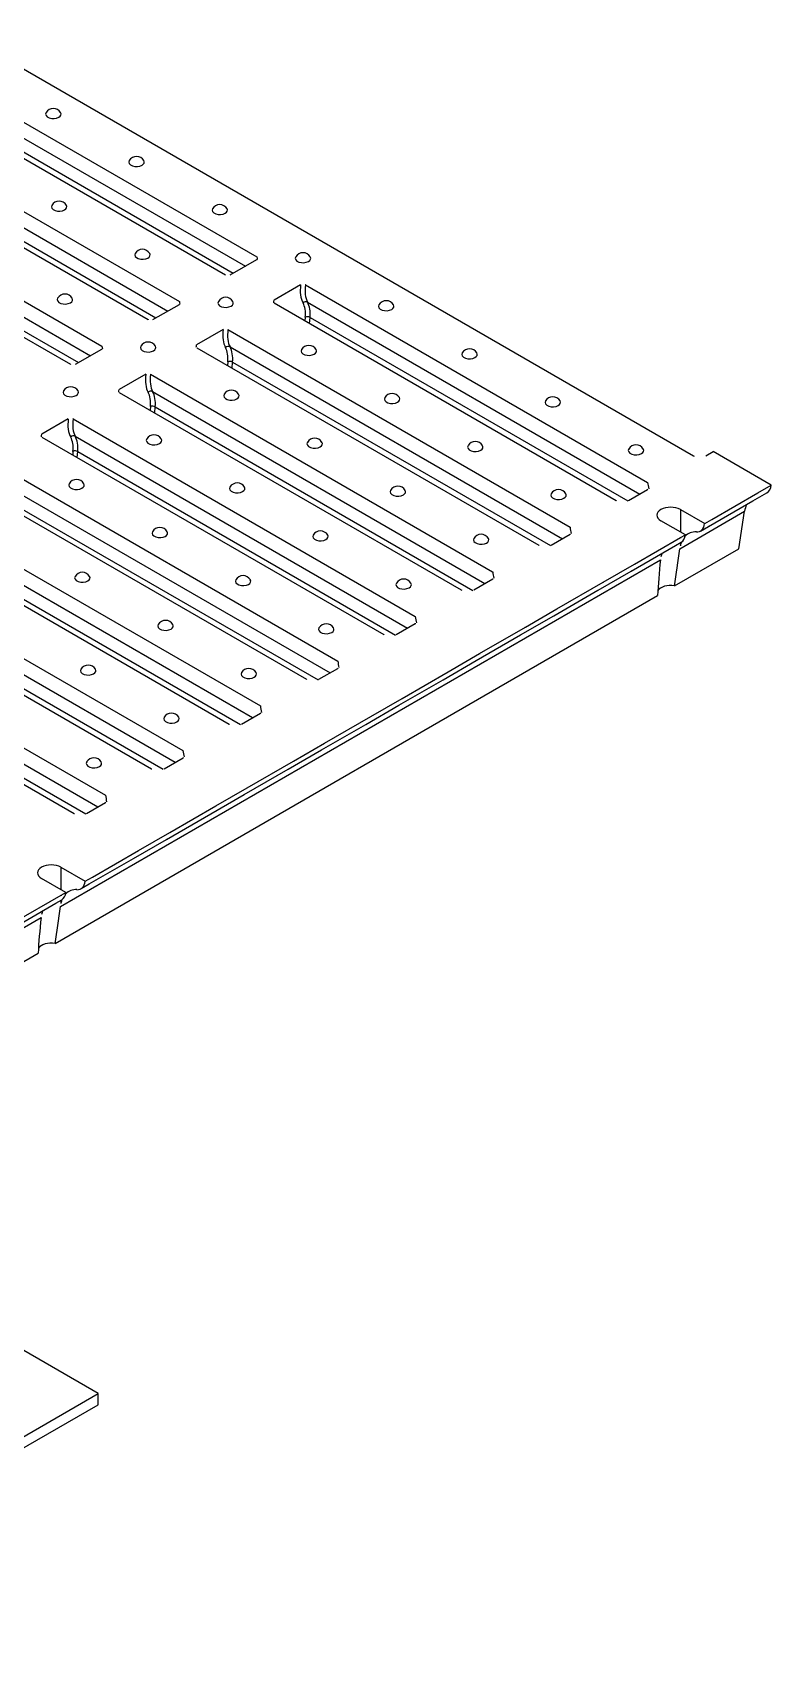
# Paper-space layout 'Layout1' of a CAD drawing. Extents: x -5 to 21.5, y -3 to 17.1.
# Drawn here: x 18.293 to 19.102, y 7.542 to 9.333 of the extents above; entities that cross this region are included whole.
import ezdxf

# ---------------------------------------------------------------- set-up
doc = ezdxf.new("R2010")
doc.units = 0
doc.header["$LTSCALE"] = 0.015748
doc.header["$MEASUREMENT"] = 0
doc.layers.add('Visible Edges', color=7, linetype='Continuous', lineweight=25)

psp = doc.layouts.get("Layout1")

# ---------------------------------------------------------------- linework, layer by layer
at = {"layer": 'Visible Edges', "color": 7, "linetype": 'Continuous', "lineweight": 25}
for p, q in [((18.2141, 9.333), (19.0171, 8.8693)), ((18.1636, 9.3038), (18.5385, 9.0874)), ((18.1292, 9.284), (18.5041, 9.0676)), ((18.1661, 9.2847), (18.5259, 9.077)), ((18.1696, 9.2676), (18.5127, 9.0694)), ((18.0788, 9.2548), (18.4536, 9.0384)), ((18.0444, 9.235), (18.4193, 9.0186)), ((18.0812, 9.2357), (18.441, 9.028)), ((18.0847, 9.2186), (18.4279, 9.0205)), ((17.9939, 9.2058), (18.3688, 8.9894)), ((17.9595, 9.186), (18.3344, 8.9696)), ((17.9964, 9.1868), (18.3562, 8.979)), ((17.9998, 9.1696), (18.343, 8.9715)), ((18.5094, 9.0675), (18.5385, 9.0843)), ((18.5864, 9.0566), (18.5574, 9.0399)), ((18.5918, 9.0566), (18.9666, 8.8402)), ((18.4246, 9.0186), (18.4536, 9.0353)), ((18.5574, 9.0368), (18.9323, 8.8204)), ((18.594, 9.0377), (18.9582, 8.8274)), ((18.5916, 9.0211), (18.5912, 9.0173)), ((18.5963, 9.0143), (18.5968, 9.0209)), ((18.5968, 9.0209), (18.945, 8.8199)), ((18.5016, 9.0077), (18.4725, 8.9909)), ((18.5069, 9.0076), (18.8818, 8.7912)), ((18.3397, 8.9696), (18.3688, 8.9863)), ((18.4726, 8.9878), (18.8474, 8.7714)), ((18.5092, 8.9887), (18.8733, 8.7784)), ((18.4167, 8.9587), (18.3877, 8.9419)), ((18.4221, 8.9586), (18.7969, 8.7422)), ((18.5067, 8.9722), (18.5064, 8.9683)), ((18.5114, 8.9654), (18.512, 8.9719)), ((18.512, 8.9719), (18.8602, 8.7709)), ((18.3877, 8.9388), (18.7626, 8.7224)), ((18.4243, 8.9397), (18.7885, 8.7294)), ((18.4219, 8.9232), (18.4215, 8.9193)), ((18.4266, 8.9164), (18.4271, 8.9229)), ((18.4271, 8.9229), (18.7753, 8.7219)), ((18.3319, 8.9097), (18.3028, 8.8929)), ((18.3372, 8.9097), (18.7121, 8.6932)), ((18.3028, 8.8898), (18.6777, 8.6734)), ((18.3394, 8.8907), (18.7036, 8.6805)), ((18.337, 8.8742), (18.3367, 8.8703)), ((18.3417, 8.8674), (18.3423, 8.8739)), ((18.3423, 8.8739), (18.6904, 8.6729)), ((19.0307, 8.8693), (19.0387, 8.8739)), ((19.1023, 8.8371), (19.0387, 8.8739)), ((18.2524, 8.8607), (18.6272, 8.6442)), ((18.218, 8.8408), (18.5929, 8.6244)), ((18.2546, 8.8417), (18.6188, 8.6315)), ((18.9459, 8.8203), (18.9667, 8.8323)), ((19.0876, 8.8287), (19.1023, 8.8371)), ((18.2574, 8.8249), (18.6056, 8.6239)), ((19.0336, 8.792), (19.082, 8.8199)), ((19.0371, 8.7995), (19.0876, 8.8287)), ((19.0371, 8.7995), (19.0876, 8.8287)), ((19.0821, 8.82), (19.0973, 8.8287)), ((18.1675, 8.8117), (18.5424, 8.5952)), ((19.0081, 8.7828), (18.9814, 8.7982)), ((19.002, 8.7675), (19.073, 8.8085)), ((19.0026, 8.8104), (19.0293, 8.795)), ((19.0026, 8.8104), (19.0026, 8.7859)), ((19.0293, 8.795), (19.0371, 8.7995)), ((19.0666, 8.7675), (19.073, 8.8085)), ((18.1331, 8.7918), (18.508, 8.5754)), ((18.1697, 8.7927), (18.5339, 8.5825)), ((18.861, 8.7713), (18.8818, 8.7833)), ((18.9523, 8.7505), (19.0027, 8.7797)), ((18.9523, 8.7505), (19.0027, 8.7797)), ((19.0027, 8.7797), (19.0081, 8.7828)), ((19.0248, 8.7869), (19.0336, 8.792)), ((18.0827, 8.7627), (18.4575, 8.5463)), ((18.1726, 8.7759), (18.5207, 8.5749)), ((18.9488, 8.743), (18.9972, 8.7709)), ((18.9962, 8.7269), (19.0666, 8.7675)), ((18.9972, 8.771), (19.0036, 8.7746)), ((19.0026, 8.7741), (19.0026, 8.7709)), ((18.0483, 8.7428), (18.4232, 8.5264)), ((18.0849, 8.7437), (18.4491, 8.5335)), ((18.3232, 8.3756), (18.9808, 8.7552)), ((18.9124, 8.722), (18.9488, 8.743)), ((18.9179, 8.7307), (18.9523, 8.7505)), ((18.0877, 8.7269), (18.4359, 8.5259)), ((18.7762, 8.7223), (18.797, 8.7344)), ((18.8674, 8.7015), (18.9179, 8.7307)), ((18.8674, 8.7015), (18.9179, 8.7307)), ((17.9978, 8.7137), (18.3727, 8.4973)), ((18.3174, 8.335), (18.9776, 8.7162)), ((18.8639, 8.694), (18.9123, 8.722)), ((17.9634, 8.6939), (18.3383, 8.4774)), ((18, 8.6948), (18.3642, 8.4845)), ((18.8275, 8.673), (18.8639, 8.694)), ((18.833, 8.6817), (18.8674, 8.7015)), ((18.0029, 8.678), (18.351, 8.4769)), ((18.6913, 8.6734), (18.7121, 8.6854)), ((18.779, 8.645), (18.8275, 8.673)), ((18.7826, 8.6525), (18.833, 8.6817)), ((18.7826, 8.6525), (18.833, 8.6817)), ((18.7482, 8.6327), (18.7826, 8.6525)), ((18.6065, 8.6244), (18.6273, 8.6364)), ((18.7427, 8.624), (18.779, 8.645)), ((18.6942, 8.596), (18.7426, 8.624)), ((18.6977, 8.6035), (18.7482, 8.6327)), ((18.6977, 8.6035), (18.7482, 8.6327)), ((18.6633, 8.5837), (18.6977, 8.6035)), ((18.5216, 8.5754), (18.5424, 8.5874)), ((18.6128, 8.5546), (18.6633, 8.5837)), ((18.6128, 8.5546), (18.6633, 8.5837)), ((18.6578, 8.575), (18.6942, 8.596)), ((18.6093, 8.547), (18.6578, 8.575)), ((18.573, 8.526), (18.6093, 8.547)), ((18.5785, 8.5347), (18.6128, 8.5546)), ((18.4368, 8.5264), (18.4576, 8.5384)), ((18.528, 8.5056), (18.5785, 8.5347)), ((18.528, 8.5056), (18.5785, 8.5347)), ((18.5245, 8.498), (18.5729, 8.526)), ((18.4881, 8.477), (18.5245, 8.498)), ((18.4936, 8.4857), (18.528, 8.5056)), ((18.3519, 8.4774), (18.3727, 8.4894)), ((18.4396, 8.449), (18.4881, 8.477)), ((18.4431, 8.4566), (18.4936, 8.4857)), ((18.4431, 8.4566), (18.4936, 8.4857)), ((18.4088, 8.4367), (18.4431, 8.4566)), ((18.4032, 8.428), (18.4396, 8.449)), ((18.3548, 8.4001), (18.4032, 8.428)), ((18.3583, 8.4076), (18.4088, 8.4367)), ((18.3583, 8.4076), (18.4088, 8.4367)), ((18.3293, 8.3908), (18.3026, 8.4063)), ((18.3238, 8.4185), (18.3505, 8.4031)), ((18.3238, 8.4185), (18.3238, 8.394)), ((18.3505, 8.4031), (18.3583, 8.4076)), ((18.2734, 8.3586), (18.3239, 8.3877)), ((18.2734, 8.3586), (18.3239, 8.3877)), ((18.3239, 8.3877), (18.3293, 8.3908)), ((18.346, 8.395), (18.3548, 8.4001)), ((18.2699, 8.3511), (18.3184, 8.379)), ((18.3184, 8.379), (18.3247, 8.3827)), ((18.3238, 8.3821), (18.3238, 8.379)), ((18.231, 8.3223), (18.302, 8.3633)), ((18.2284, 8.2836), (18.2988, 8.3242)), ((18.3647, 7.8418), (18.2693, 7.8969)), ((17.8556, 7.5479), (18.3647, 7.8418)), ((17.8662, 7.5417), (18.3647, 7.8295)), ((18.3647, 7.8295), (18.3647, 7.8418))]:
    psp.add_line(p, q, dxfattribs=at)
for points in [[(18.5385, 9.0843), (18.5387, 9.0844)], [(18.5041, 9.0676), (18.5043, 9.0675)], [(18.5918, 9.0566), (18.5916, 9.0567)], [(18.4536, 9.0353), (18.4538, 9.0354)], [(18.5574, 9.0399), (18.5572, 9.0398)], [(18.4193, 9.0186), (18.4194, 9.0185)], [(18.5069, 9.0076), (18.5067, 9.0077)], [(18.3688, 8.9863), (18.369, 8.9864)], [(18.4725, 8.9909), (18.4724, 8.9908)], [(18.3344, 8.9696), (18.3346, 8.9695)], [(18.4221, 8.9586), (18.4219, 8.9587)], [(18.3877, 8.9419), (18.3875, 8.9418)], [(18.3372, 8.9097), (18.337, 8.9098)], [(18.3028, 8.8929), (18.3026, 8.8928)], [(19.0171, 8.8693), (19.0176, 8.8691)], [(18.9667, 8.8323), (18.9671, 8.8326)], [(18.9323, 8.8204), (18.9327, 8.8201)], [(19.0876, 8.8287), (19.0875, 8.8282)], [(19.0371, 8.7995), (19.0371, 8.799)], [(18.8818, 8.7833), (18.8823, 8.7836)], [(19.0027, 8.7797), (19.0027, 8.7792)], [(19.0336, 8.792), (19.0338, 8.7921)], [(18.8474, 8.7714), (18.8479, 8.7711)], [(19.0026, 8.7709), (19.0026, 8.7708)], [(18.9487, 8.743), (18.949, 8.7431)], [(18.9523, 8.7505), (18.9522, 8.7501)], [(18.9808, 8.7552), (18.9808, 8.7554)], [(18.797, 8.7344), (18.7974, 8.7346)], [(18.9179, 8.7307), (18.9178, 8.7302)], [(18.7626, 8.7224), (18.763, 8.7221)], [(18.8639, 8.694), (18.8641, 8.6941)], [(18.8674, 8.7015), (18.8674, 8.7011)], [(18.6777, 8.6734), (18.6782, 8.6731)], [(18.7121, 8.6854), (18.7126, 8.6856)], [(18.833, 8.6817), (18.833, 8.6812)], [(18.7826, 8.6525), (18.7825, 8.6521)], [(18.6273, 8.6364), (18.6277, 8.6366)], [(18.779, 8.645), (18.7792, 8.6451)], [(18.5929, 8.6244), (18.5933, 8.6241)], [(18.7482, 8.6327), (18.7481, 8.6322)], [(18.6977, 8.6035), (18.6976, 8.6031)], [(18.5424, 8.5874), (18.5429, 8.5877)], [(18.6633, 8.5837), (18.6633, 8.5832)], [(18.6942, 8.596), (18.6944, 8.5961)], [(18.508, 8.5754), (18.5085, 8.5752)], [(18.6093, 8.547), (18.6095, 8.5471)], [(18.6128, 8.5546), (18.6128, 8.5541)], [(18.4232, 8.5264), (18.4236, 8.5262)], [(18.4576, 8.5384), (18.458, 8.5387)], [(18.5785, 8.5347), (18.5784, 8.5342)], [(18.5245, 8.498), (18.5247, 8.4982)], [(18.528, 8.5056), (18.5279, 8.5051)], [(18.3383, 8.4774), (18.3388, 8.4772)], [(18.3727, 8.4894), (18.3732, 8.4897)], [(18.4936, 8.4857), (18.4936, 8.4853)], [(18.4431, 8.4566), (18.4431, 8.4561)], [(18.4396, 8.449), (18.4398, 8.4492)], [(18.4088, 8.4367), (18.4087, 8.4363)], [(18.3583, 8.4076), (18.3582, 8.4071)], [(18.3239, 8.3877), (18.3239, 8.3873)], [(18.3548, 8.4), (18.355, 8.4002)], [(18.3238, 8.379), (18.3237, 8.3789)], [(18.302, 8.3633), (18.302, 8.3635)]]:
    psp.add_lwpolyline(points, dxfattribs=at)
for centre in [(18.3155, 9.2406), (18.4067, 9.188), (18.3218, 9.139), (18.4979, 9.1353), (18.4131, 9.0863), (18.5891, 9.0826), (18.3282, 9.0373), (18.5043, 9.0337), (18.6803, 9.03), (18.4194, 8.9847), (18.5955, 8.981), (18.7716, 8.9773), (18.3346, 8.9357), (18.5106, 8.932), (18.6867, 8.9283), (18.8628, 8.9247), (18.4258, 8.883), (18.6019, 8.8793), (18.7779, 8.8757), (18.954, 8.872), (18.3409, 8.834), (18.517, 8.8303), (18.6931, 8.8267), (18.8691, 8.823), (18.4322, 8.7814), (18.6082, 8.7777), (18.7843, 8.774), (18.3473, 8.7324), (18.5234, 8.7287), (18.6994, 8.725), (18.4385, 8.6797), (18.6146, 8.676), (18.3537, 8.6307), (18.5297, 8.627), (18.4449, 8.5781), (18.36, 8.5291)]:
    psp.add_arc(centre, 0.0093, 30.9041, 149.0959, dxfattribs=at)
for centre, major_axis, ratio, start_param, end_param in [((18.3155, 9.2438), (-0.00844, 0), 0.57735, 5.950442, 8.63938), ((18.3155, 9.2438), (0.00844, 0), 0.57735, 5.497787, 6.615929), ((18.4067, 9.1912), (-0.00844, 0), 0.57735, 5.950442, 8.63938), ((18.4067, 9.1912), (0.00844, 0), 0.57735, 5.497787, 6.615929), ((18.3218, 9.1422), (-0.00844, 0), 0.57735, 5.950442, 8.63938), ((18.3218, 9.1422), (0.00844, 0), 0.57735, 5.497787, 6.615929), ((18.4979, 9.1385), (-0.00844, 0), 0.57735, 5.950442, 8.63938), ((18.4979, 9.1385), (0.00844, 0), 0.57735, 5.497787, 6.615929), ((18.4131, 9.0895), (-0.00844, 0), 0.57735, 5.950442, 8.63938), ((18.4131, 9.0895), (0.00844, 0), 0.57735, 5.497787, 6.615929), ((18.5809, 9.1119), (0.0218, 0.0563), 0.656047, 2.254563, 2.308727), ((18.5891, 9.0858), (-0.00844, 0), 0.57735, 5.950442, 8.63938), ((18.5891, 9.0858), (0.00844, 0), 0.57735, 5.497787, 6.615929), ((18.6316, 9.0831), (0.0378, 0.0517), 0.490466, 2.417881, 2.918155), ((18.6342, 9.0811), (-0.0359, -0.0484), 0.484834, 5.553446, 6.062038), ((18.3282, 9.0405), (-0.00844, 0), 0.57735, 5.950442, 8.63938), ((18.3282, 9.0405), (0.00844, 0), 0.57735, 5.497787, 6.615929), ((18.496, 9.0629), (0.0218, 0.0563), 0.656047, 2.254563, 2.308727), ((18.5043, 9.0368), (-0.00844, 0), 0.57735, 5.950442, 8.63938), ((18.5043, 9.0368), (0.00844, 0), 0.57735, 5.497787, 6.615929), ((18.5124, 9.0142), (0.0378, 0.0517), 0.490466, 5.487175, 5.542836), ((18.5917, 9.0349), (-0.00328, -0.00181), 0.850857, 3.580222, 5.082099), ((18.5516, 8.996), (0.0334, 0.0456), 0.490466, 5.603515, 6.059747), ((18.5542, 8.994), (-0.0353, -0.0488), 0.496082, 2.459523, 2.915755), ((18.6803, 9.0332), (-0.00844, 0), 0.57735, 5.950442, 8.63938), ((18.6803, 9.0332), (0.00844, 0), 0.57735, 5.497787, 6.615929), ((18.5942, 9.0192), (-0.00374, 0.00032), 0.682233, 3.985512, 5.548907), ((18.5467, 9.0341), (0.0378, 0.0517), 0.490466, 2.417881, 2.918155), ((18.5493, 9.0321), (-0.0359, -0.0484), 0.484834, 5.553446, 6.062038), ((18.4112, 9.0139), (0.0218, 0.0563), 0.656047, 2.254563, 2.308727), ((18.4194, 8.9879), (-0.00844, 0), 0.57735, 5.950442, 8.63938), ((18.4194, 8.9879), (0.00844, 0), 0.57735, 5.497787, 6.615929), ((18.4275, 8.9653), (0.0378, 0.0517), 0.490466, 5.487175, 5.542836), ((18.5068, 8.9859), (-0.00328, -0.00181), 0.850857, 3.580222, 5.082099), ((18.4667, 8.947), (0.0334, 0.0456), 0.490466, 5.603515, 6.059747), ((18.4693, 8.945), (-0.0353, -0.0488), 0.496082, 2.459523, 2.915755), ((18.5955, 8.9842), (-0.00844, 0), 0.57735, 5.950442, 8.63938), ((18.5955, 8.9842), (0.00844, 0), 0.57735, 5.497787, 6.615929), ((18.7716, 8.9805), (-0.00844, 0), 0.57735, 5.950442, 8.63938), ((18.7716, 8.9805), (0.00844, 0), 0.57735, 5.497787, 6.615929), ((18.4619, 8.9851), (0.0378, 0.0517), 0.490466, 2.417881, 2.918155), ((18.4645, 8.9831), (-0.0359, -0.0484), 0.484834, 5.553446, 6.062038), ((18.5093, 8.9702), (-0.00374, 0.00032), 0.682233, 3.985512, 5.548907), ((18.3346, 8.9389), (-0.00844, 0), 0.57735, 5.950442, 8.63938), ((18.3346, 8.9389), (0.00844, 0), 0.57735, 5.497787, 6.615929), ((18.3426, 8.9163), (0.0378, 0.0517), 0.490466, 5.487175, 5.542836), ((18.422, 8.9369), (-0.00328, -0.00181), 0.850857, 3.580222, 5.082099), ((18.3818, 8.898), (0.0334, 0.0456), 0.490466, 5.603515, 6.059747), ((18.3845, 8.8961), (-0.0353, -0.0488), 0.496082, 2.459523, 2.915755), ((18.4245, 8.9212), (-0.00374, 0.00032), 0.682233, 3.985512, 5.548907), ((18.5106, 8.9352), (-0.00844, 0), 0.57735, 5.950442, 8.63938), ((18.5106, 8.9352), (0.00844, 0), 0.57735, 5.497787, 6.615929), ((18.6867, 8.9315), (-0.00844, 0), 0.57735, 5.950442, 8.63938), ((18.6867, 8.9315), (0.00844, 0), 0.57735, 5.497787, 6.615929), ((18.8628, 8.9278), (-0.00844, 0), 0.57735, 5.950442, 8.63938), ((18.8628, 8.9278), (0.00844, 0), 0.57735, 5.497787, 6.615929), ((18.377, 8.9361), (0.0378, 0.0517), 0.490466, 2.417881, 2.918155), ((18.3796, 8.9342), (-0.0359, -0.0484), 0.484834, 5.553446, 6.062038), ((18.2578, 8.8673), (0.0378, 0.0517), 0.490466, 5.487175, 5.542836), ((18.3371, 8.8879), (-0.00328, -0.00181), 0.850857, 3.580222, 5.082099), ((18.297, 8.849), (0.0334, 0.0456), 0.490466, 5.603515, 6.059747), ((18.2996, 8.8471), (-0.0353, -0.0488), 0.496082, 2.459523, 2.915755), ((18.4258, 8.8862), (-0.00844, 0), 0.57735, 5.950442, 8.63938), ((18.4258, 8.8862), (0.00844, 0), 0.57735, 5.497787, 6.615929), ((18.3396, 8.8722), (-0.00374, 0.00032), 0.682233, 3.985512, 5.548907), ((18.6019, 8.8825), (-0.00844, 0), 0.57735, 5.950442, 8.63938), ((18.6019, 8.8825), (0.00844, 0), 0.57735, 5.497787, 6.615929), ((18.7779, 8.8788), (-0.00844, 0), 0.57735, 5.950442, 8.63938), ((18.7779, 8.8788), (0.00844, 0), 0.57735, 5.497787, 6.615929), ((18.954, 8.8752), (-0.00844, 0), 0.57735, 5.950442, 8.63938), ((18.954, 8.8752), (0.00844, 0), 0.57735, 5.497787, 6.615929), ((18.3409, 8.8372), (-0.00844, 0), 0.57735, 5.950442, 8.63938), ((18.3409, 8.8372), (0.00844, 0), 0.57735, 5.497787, 6.615929), ((18.517, 8.8335), (-0.00844, 0), 0.57735, 5.950442, 8.63938), ((18.517, 8.8335), (0.00844, 0), 0.57735, 5.497787, 6.615929), ((18.6931, 8.8299), (-0.00844, 0), 0.57735, 5.950442, 8.63938), ((18.6931, 8.8299), (0.00844, 0), 0.57735, 5.497787, 6.615929), ((19.0091, 8.8647), (0.0226, 0.0559), 0.650377, 2.265106, 2.404384), ((19.0866, 8.8486), (0.0103, -0.02), 0.606728, 0.02907, 0.692196), ((19.0865, 8.8485), (-0.0112, 0.0195), 0.57735, 3.804719, 3.804827), ((18.8691, 8.8262), (-0.00844, 0), 0.57735, 5.950442, 8.63938), ((18.8691, 8.8262), (0.00844, 0), 0.57735, 5.497787, 6.615929), ((18.992, 8.8043), (-0.015, 0), 0.57735, 3.926991, 7.068583), ((19.1044, 8.7857), (0.0206, -0.04), 0.606728, 3.602262, 3.833887), ((19.0452, 8.8042), (-0.03, -0.052), 0.57735, 2.356154, 2.356194), ((19.0795, 8.824), (0.03, 0.052), 0.57735, 2.356194, 2.356235), ((18.4322, 8.7845), (-0.00844, 0), 0.57735, 5.950442, 8.63938), ((18.4322, 8.7845), (0.00844, 0), 0.57735, 5.497787, 6.615929), ((18.6082, 8.7809), (-0.00844, 0), 0.57735, 5.950442, 8.63938), ((18.6082, 8.7809), (0.00844, 0), 0.57735, 5.497787, 6.615929), ((18.7843, 8.7772), (-0.00844, 0), 0.57735, 5.950442, 8.63938), ((18.7843, 8.7772), (0.00844, 0), 0.57735, 5.497787, 6.615929), ((18.9242, 8.8157), (0.0226, 0.0559), 0.650377, 2.265106, 2.404384), ((18.9603, 8.7552), (-0.03, -0.052), 0.57735, 2.356154, 2.356194), ((18.9923, 8.7941), (0.0112, -0.0195), 0.57735, 0, 0.663234), ((19.0336, 8.7448), (-0.0225, 0.039), 0.57735, 5.931713, 6.439742), ((19.0135, 8.8064), (0.0112, -0.0195), 0.57735, 5.931713, 6.94642), ((19.0124, 8.7325), (-0.0225, 0.039), 0.57735, 0.4316, 0.558553), ((18.992, 8.7665), (0.0114, 0.0938), 0.103911, 4.289675, 4.735807), ((19.0336, 8.7448), (0.0225, -0.039), 0.57735, 3.573025, 3.700145), ((18.8394, 8.7667), (0.0226, 0.0559), 0.650377, 2.265106, 2.404384), ((18.9947, 8.775), (0.03, 0.052), 0.57735, 2.356194, 2.356235), ((18.992, 8.7665), (0.0114, 0.0938), 0.103911, 1.703261, 2.149392), ((18.3473, 8.7356), (-0.00844, 0), 0.57735, 5.950442, 8.63938), ((18.3473, 8.7356), (0.00844, 0), 0.57735, 5.497787, 6.615929), ((18.5234, 8.7319), (-0.00844, 0), 0.57735, 5.950442, 8.63938), ((18.5234, 8.7319), (0.00844, 0), 0.57735, 5.497787, 6.615929), ((18.6994, 8.7282), (-0.00844, 0), 0.57735, 5.950442, 8.63938), ((18.6994, 8.7282), (0.00844, 0), 0.57735, 5.497787, 6.615929), ((18.8755, 8.7062), (-0.03, -0.052), 0.57735, 2.356154, 2.356194), ((18.992, 8.7186), (-0.015, 0), 0.57735, 4.427646, 5.93142), ((18.7545, 8.7177), (0.0226, 0.0559), 0.650377, 2.265106, 2.404384), ((18.9098, 8.726), (0.03, 0.052), 0.57735, 2.356194, 2.356235), ((18.4385, 8.6829), (-0.00844, 0), 0.57735, 5.950442, 8.63938), ((18.4385, 8.6829), (0.00844, 0), 0.57735, 5.497787, 6.615929), ((18.6146, 8.6792), (-0.00844, 0), 0.57735, 5.950442, 8.63938), ((18.6146, 8.6792), (0.00844, 0), 0.57735, 5.497787, 6.615929), ((18.7906, 8.6572), (-0.03, -0.052), 0.57735, 2.356154, 2.356194), ((18.825, 8.677), (0.03, 0.052), 0.57735, 2.356194, 2.356235), ((18.3537, 8.6339), (-0.00844, 0), 0.57735, 5.950442, 8.63938), ((18.3537, 8.6339), (0.00844, 0), 0.57735, 5.497787, 6.615929), ((18.6697, 8.6687), (0.0226, 0.0559), 0.650377, 2.265106, 2.404384), ((18.5297, 8.6302), (-0.00844, 0), 0.57735, 5.950442, 8.63938), ((18.5297, 8.6302), (0.00844, 0), 0.57735, 5.497787, 6.615929), ((18.7058, 8.6082), (-0.03, -0.052), 0.57735, 2.356154, 2.356194), ((18.7401, 8.628), (0.03, 0.052), 0.57735, 2.356194, 2.356235), ((18.4449, 8.5812), (-0.00844, 0), 0.57735, 5.950442, 8.63938), ((18.4449, 8.5812), (0.00844, 0), 0.57735, 5.497787, 6.615929), ((18.5848, 8.6197), (0.0226, 0.0559), 0.650377, 2.265106, 2.404384), ((18.6209, 8.5592), (-0.03, -0.052), 0.57735, 2.356154, 2.356194), ((18.4999, 8.5708), (0.0226, 0.0559), 0.650377, 2.265106, 2.404384), ((18.6553, 8.5791), (0.03, 0.052), 0.57735, 2.356194, 2.356235), ((18.36, 8.5322), (-0.00844, 0), 0.57735, 5.950442, 8.63938), ((18.36, 8.5322), (0.00844, 0), 0.57735, 5.497787, 6.615929), ((18.5361, 8.5102), (-0.03, -0.052), 0.57735, 2.356154, 2.356194), ((18.4151, 8.5218), (0.0226, 0.0559), 0.650377, 2.265106, 2.404384), ((18.5704, 8.5301), (0.03, 0.052), 0.57735, 2.356194, 2.356235), ((18.4512, 8.4612), (-0.03, -0.052), 0.57735, 2.356154, 2.356194), ((18.4856, 8.4811), (0.03, 0.052), 0.57735, 2.356194, 2.356235), ((18.3132, 8.4124), (-0.015, 0), 0.57735, 3.926991, 7.068583), ((18.3664, 8.4122), (-0.03, -0.052), 0.57735, 2.356154, 2.356194), ((18.3347, 8.4144), (0.0112, -0.0195), 0.57735, 5.931713, 6.94642), ((18.4007, 8.4321), (0.03, 0.052), 0.57735, 2.356194, 2.356235), ((18.2815, 8.3633), (-0.03, -0.052), 0.57735, 2.356154, 2.356194), ((18.3135, 8.4022), (0.0112, -0.0195), 0.57735, 0, 0.663234), ((18.3548, 8.3529), (-0.0225, 0.039), 0.57735, 5.931713, 6.439742), ((18.3336, 8.3406), (-0.0225, 0.039), 0.57735, 0.4316, 0.558553), ((18.3132, 8.3745), (0.0114, 0.0938), 0.103911, 4.289675, 4.735807), ((18.3548, 8.3529), (0.0225, -0.039), 0.57735, 3.573025, 3.700145), ((18.3132, 8.3745), (0.0114, 0.0938), 0.103911, 1.703261, 2.149392), ((18.3132, 8.3267), (-0.015, 0), 0.57735, 4.427646, 5.93142)]:
    psp.add_ellipse(centre, major_axis=major_axis, ratio=ratio, start_param=start_param, end_param=end_param, dxfattribs=at)

doc.saveas('drawing.dxf')
